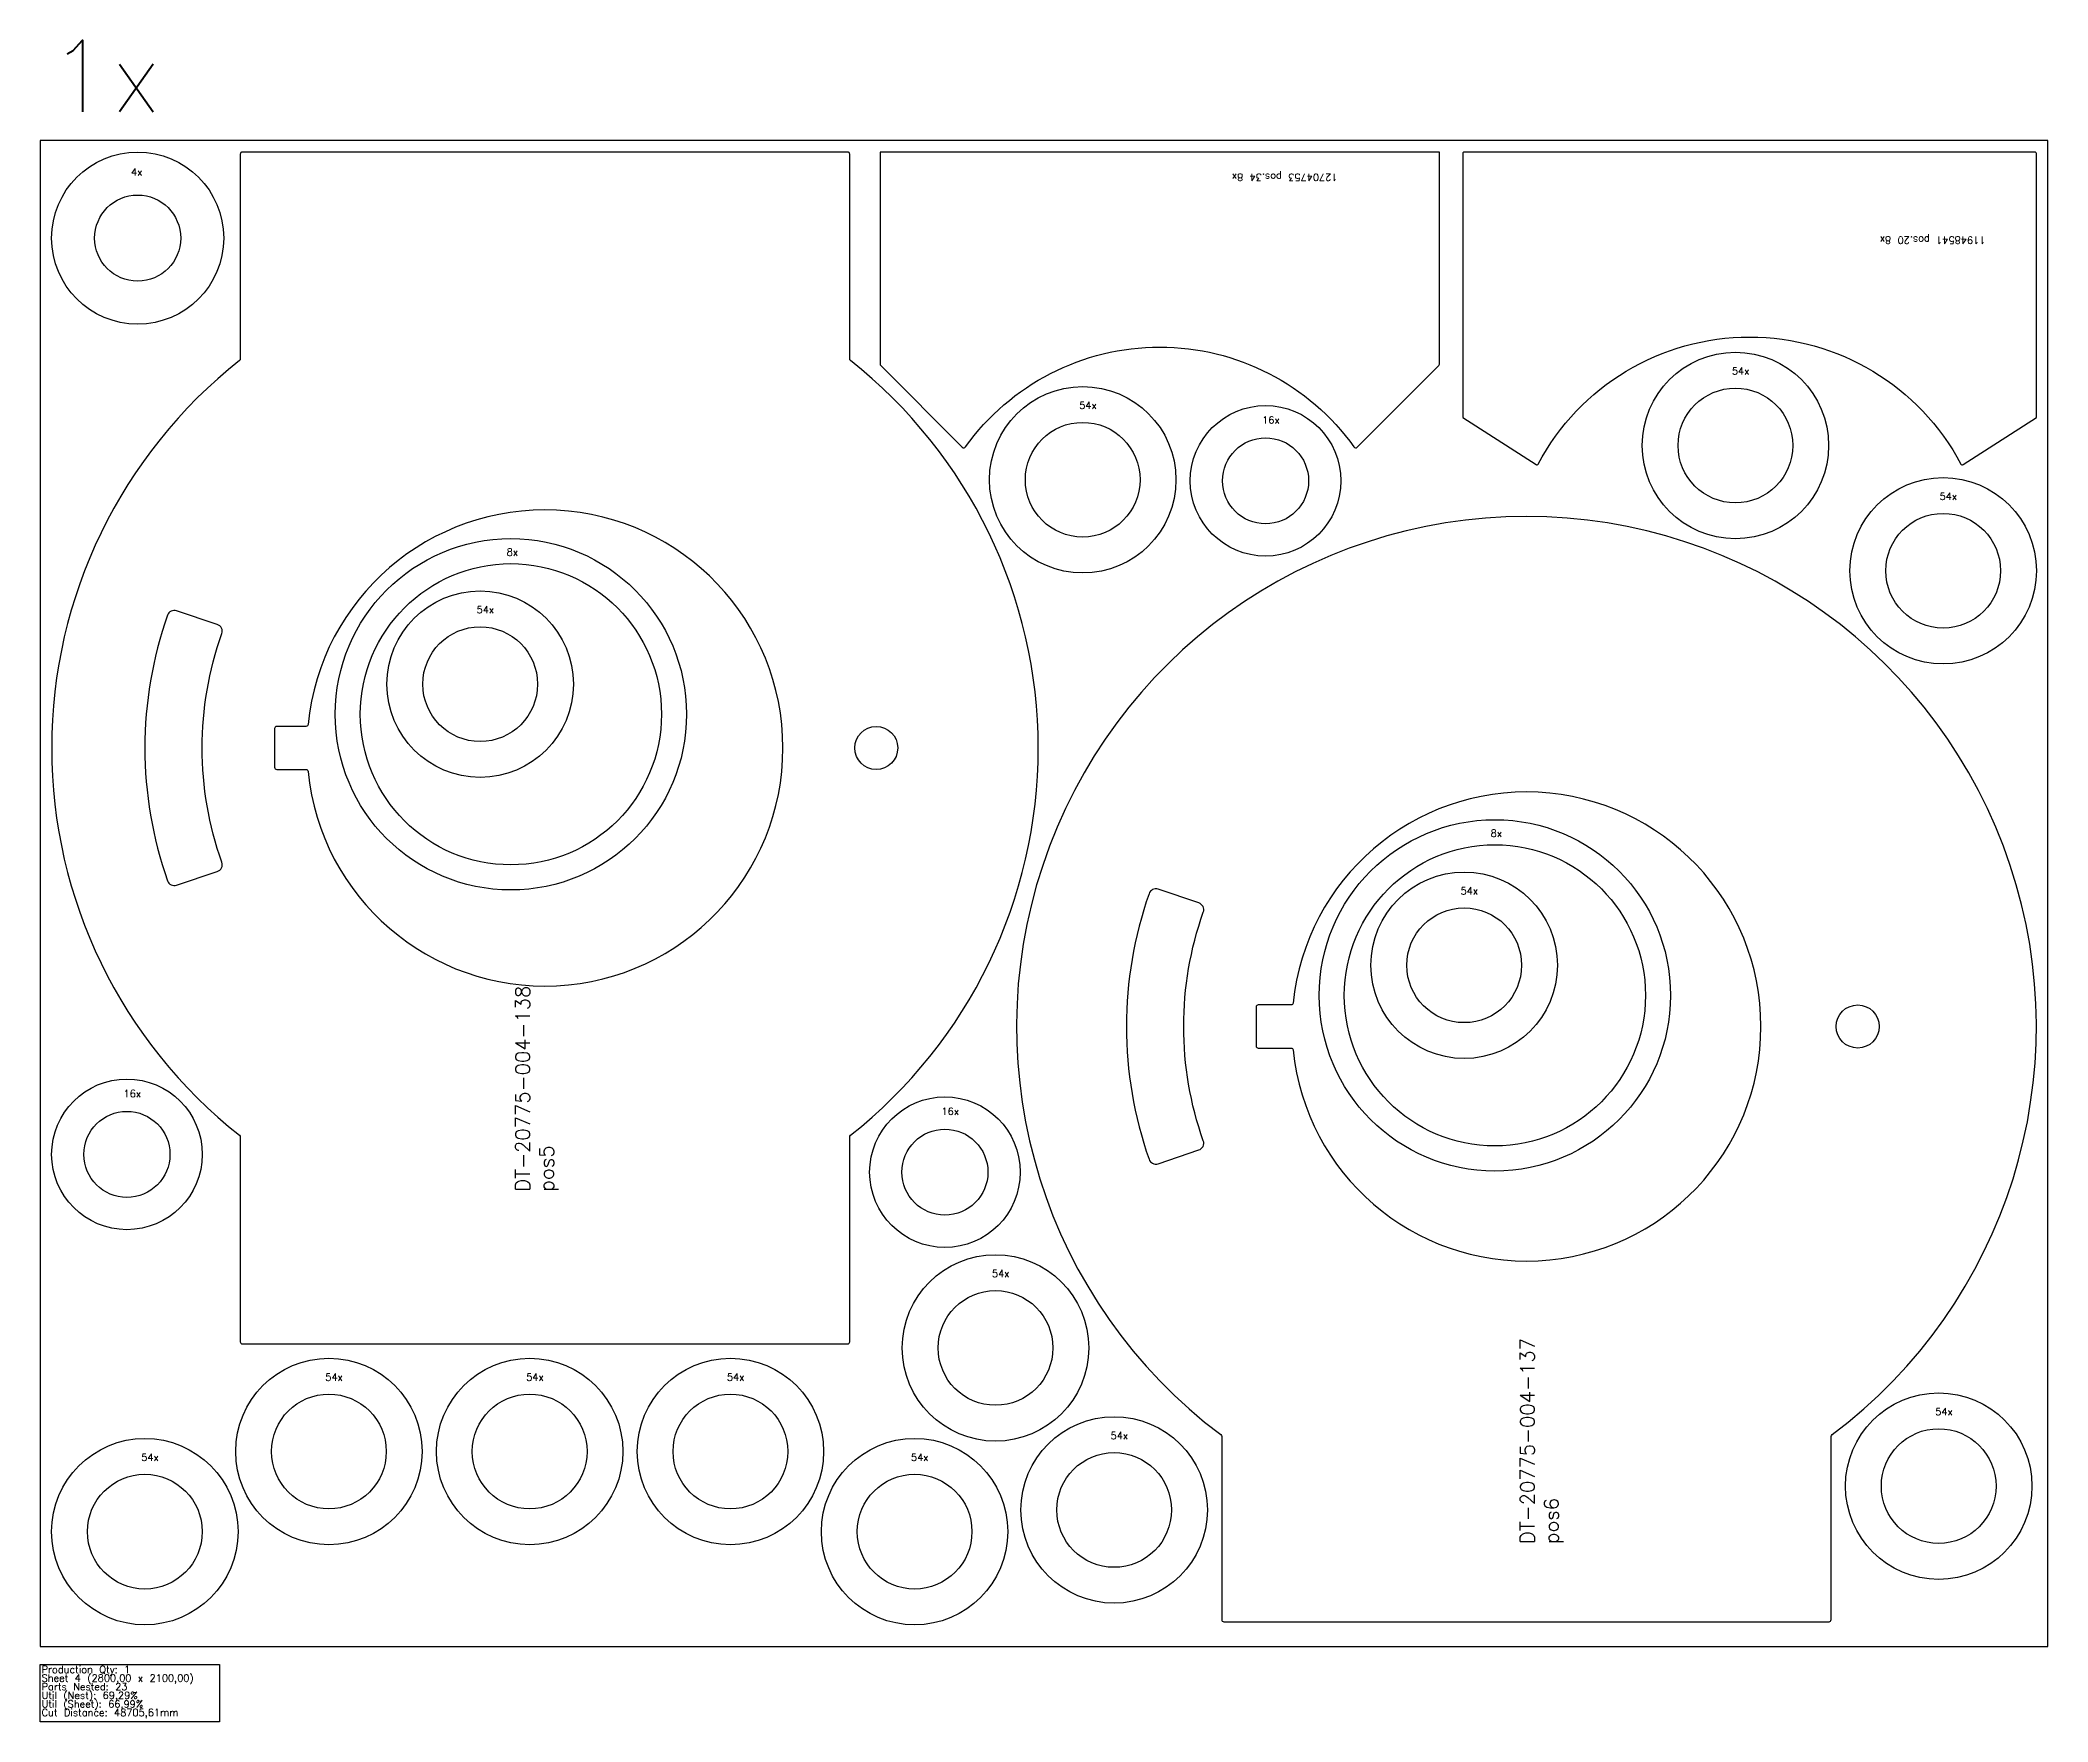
# Model space of a CAD drawing. Header units: millimetres. Extents: x 0 to 17500, y -105 to 2240.
# Drawn here: x 8820 to 11620, y -105 to 2240 of the extents above; entities that cross this region are included whole.
import ezdxf

# ---------------------------------------------------------------- set-up
doc = ezdxf.new("R2010")
doc.units = ezdxf.units.MM
for name, color, linetype in [('--NestedParts--', 7, 'Continuous'), ('sheet', 24, 'Continuous'), ('Stats', 7, 'Continuous'), ('Texto', 7, 'Continuous')]:
    doc.layers.add(name, color=color, linetype=linetype)
doc.styles.get("Standard").update_dxf_attribs({"font": 'txt.shx'})

msp = doc.modelspace()

# ---------------------------------------------------------------- linework, layer by layer
at = {"layer": '--NestedParts--', "color": 7}
for points in [[(9946, 422, 0.414214), (9949, 425), (9949, 710.5, -0.22962), (9950.1, 712.9, 0.4848), (9950.1, 1793.1, -0.22962), (9949, 1795.5), (9949, 2081, 0.414214), (9946, 2084), (9102, 2084, 0.414214), (9099, 2081), (9099, 1795.5, -0.22962), (9097.9, 1793.1, 0.4848), (9097.9, 712.9, -0.22962), (9099, 710.5), (9099, 425, 0.414214), (9102, 422)], [(9991.4, 2084), (9991.4, 1788.2, 0.198912), (9992.3, 1786.1), (10106.1, 1672.4, 0.463221), (10110.6, 1672.8, -0.514131), (10652.3, 1672.8, 0.463221), (10656.8, 1672.4), (10770.6, 1786.1, 0.198912), (10771.4, 1788.2), (10771.4, 2084)], [(11604, 1714), (11604, 2082, 0.414214), (11602, 2084), (10806, 2084, 0.414214), (10804, 2082), (10804, 1714), (10906.3, 1648.2, 0.438615), (10909.1, 1648.9, -0.600588), (11498.8, 1648.9, 0.438615), (11501.7, 1648.2)], [(9193.6, 1285.7, -0.385601), (9190.6, 1283), (9150, 1283, 0.414214), (9147, 1280), (9147, 1226, 0.414214), (9150, 1223), (9190.6, 1223, -0.385601), (9193.6, 1220.3, 20.253657)], [(10467.8, 293.1), (10467.8, 37.6, 0.414214), (10470.8, 34.6), (11314.8, 34.6, 0.414214), (11317.8, 37.6), (11317.8, 293.1, -0.236253), (11319.1, 295.5, 3.003504), (10466.6, 295.5, -0.236253)], [(8997.6, 1067.9, 0.409743), (9010.2, 1061.7), (9067.1, 1080.8, 0.419251), (9073.4, 1093.6, -0.171685), (9073.4, 1412.4, 0.419251), (9067.1, 1425.2), (9010.2, 1444.3, 0.409743), (8997.6, 1438.1, 0.170717)], [(10564.5, 894.6), (10518.8, 894.6, 0.414214), (10515.8, 891.6), (10515.8, 837.6, 0.414214), (10518.8, 834.6), (10564.5, 834.6, -0.38517), (10567.5, 831.9, 19.949874), (10567.5, 897.3, -0.38517)], [(10366.5, 1049.8, 0.170717), (10366.5, 679.5, 0.409743), (10379.1, 673.3), (10436, 692.4, 0.419251), (10442.2, 705.2, -0.171685), (10442.2, 1024.1, 0.419251), (10436, 1036.9), (10379.1, 1055.9, 0.409743)]]:
    msp.add_lwpolyline(points, format="xyb", close=True, dxfattribs=at)
for centre, radius in [((8956, 1964), 120), ((8956, 1964), 60), ((11184.3, 1674.8), 130), ((10274, 1627), 130), ((11184.3, 1674.8), 80), ((10529, 1625.5), 105), ((10274, 1627), 80), ((10529, 1625.5), 60), ((11474, 1500.1), 130), ((11474, 1500.1), 80), ((9476.5, 1300), 245), ((9476.5, 1300), 210), ((9433.7, 1342), 130), ((9433.7, 1342), 80), ((9986, 1253), 30), ((10848.8, 908), 245), ((10848.8, 908), 210), ((10806, 950), 130), ((10806, 950), 80), ((11354.8, 864.6), 30), ((8941, 686.3), 105), ((10081.8, 661.5), 105), ((8941, 686.3), 60), ((10081.8, 661.5), 60), ((10152.4, 416.4), 130), ((10152.4, 416.4), 80), ((9222.7, 272), 130), ((9502.7, 272), 130), ((9782.7, 272), 130), ((9222.7, 272), 80), ((9502.7, 272), 80), ((9782.7, 272), 80), ((11467.8, 223.7), 130), ((10317.8, 190.5), 130), ((8966, 160.2), 130), ((10039.5, 160.2), 130), ((11467.8, 223.7), 80), ((10317.8, 190.5), 80), ((8966, 160.2), 80), ((10039.5, 160.2), 80)]:
    msp.add_circle(centre, radius, dxfattribs=at)
at = {"layer": 'sheet', "color": 7}
msp.add_lwpolyline([(8820, 0), (11620, 0), (11620, 2100), (8820, 2100)], close=True, dxfattribs=at)
at = {"layer": 'Stats', "color": 151}
msp.add_lwpolyline([(8820, -25), (9070, -25), (9070, -105), (8820, -105), (8820, -25)], close=True, dxfattribs=at)

# ---------------------------------------------------------------- texts
at = {"insert": (8831.9, 2240), "char_height": 100, "attachment_point": 1}
msp.add_mtext_dynamic_manual_height_columns('1x', width=785.523, gutter_width=1, heights=[0], dxfattribs=at)
at = {"layer": 'Stats', "color": 60}
for s, p in [('Production Qty: 1', (8822, -37)), ('Sheet 4 (2800,00 x 2100,00)', (8822, -49)), ('Parts Nested: 23', (8822, -61)), ('Util (Nest): 69,29%', (8822, -73)), ('Util (Sheet): 66,99%', (8822, -85)), ('Cut Distance: 48705,61mm', (8822, -97))]:
    msp.add_text(s, height=10, dxfattribs=at).set_placement(p)
at = {"layer": 'Texto', "color": 3, "char_height": 10, "width": 20.786, "attachment_point": 1}
for s, insert in [('4x ', (8946.8, 2061.1)), ('54x ', (11179.3, 1783.6)), ('54x ', (10269, 1735.8)), ('16x ', (10524.3, 1715.3)), ('54x ', (11469, 1608.9)), ('8x ', (9470.7, 1531.1)), ('54x ', (9428.7, 1450.8)), ('8x ', (10843, 1139.1)), ('54x ', (10801, 1058.8)), ('16x ', (8936.4, 776.1)), ('16x ', (10077.1, 751.3)), ('54x ', (10147.4, 525.2)), ('54x ', (9217.8, 380.7)), ('54x ', (9497.8, 380.7)), ('54x ', (9777.8, 380.7)), ('54x ', (11462.9, 332.5)), ('54x ', (10312.9, 299.2)), ('54x ', (8961, 268.9)), ('54x ', (10034.5, 268.9))]:
    msp.add_mtext(s, dxfattribs=dict(at, insert=insert))
at = {"layer": 'Texto', "color": 3}
for s, insert, char_height, width, attachment_point, rotation in [('12704753 pos.34 8x', (10482, 2043.8), 10, 431.076, 3, 180), ('11948541 pos.20 8x', (11532.9, 1956), 10, 310.187, 1, 180), ('DT-20775-004-138\\Ppos5', (9483, 634.4), 20, 669.399, 1, 90), ('DT-20775-004-137\\Ppos6', (10884.3, 142.9), 20, 669.399, 1, 90)]:
    msp.add_mtext(s, dxfattribs=dict(at, insert=insert, char_height=char_height, width=width, attachment_point=attachment_point, rotation=rotation))

doc.saveas('drawing.dxf')
